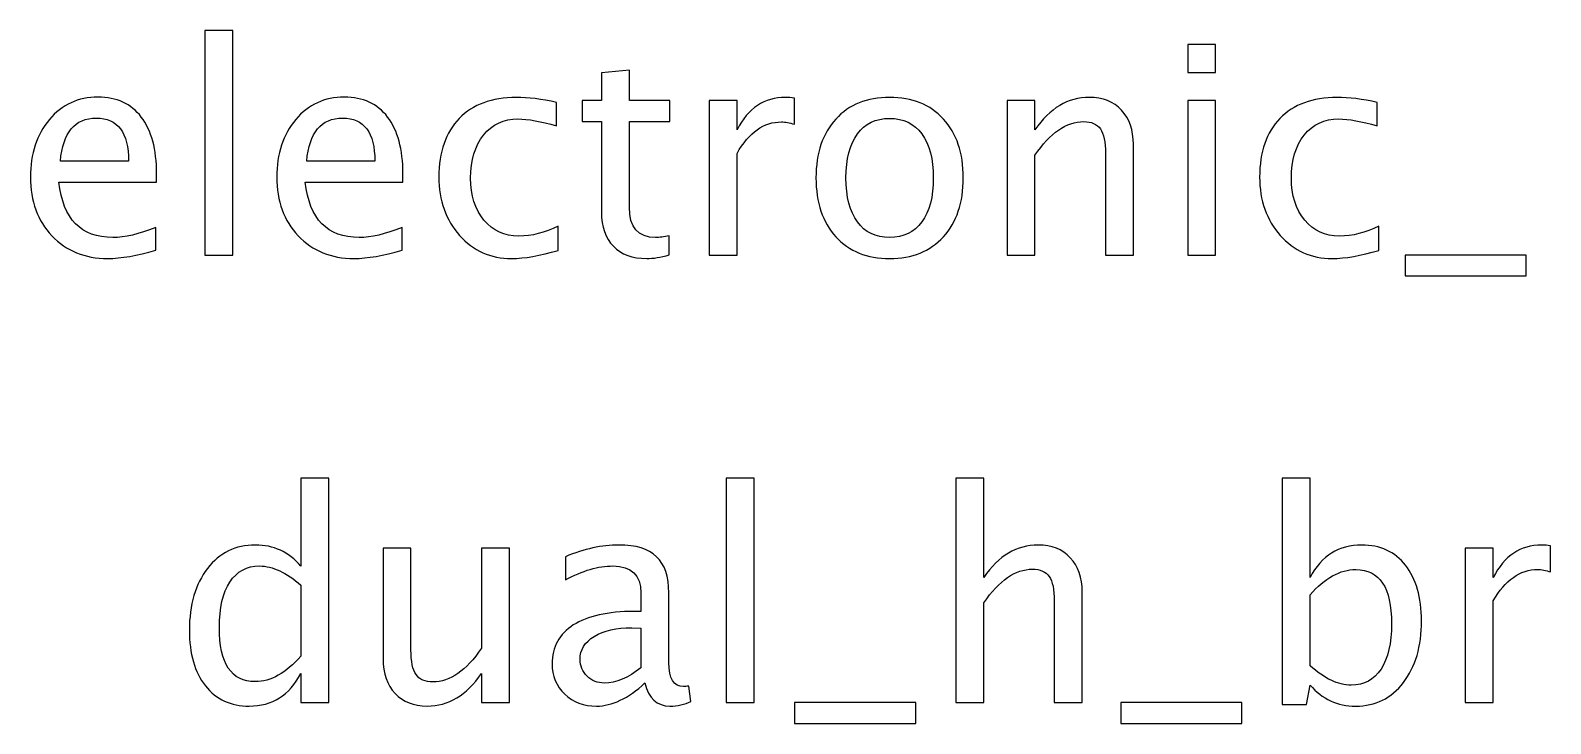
# Model space of a CAD drawing. Header units: centimetres. Extents: x -32.9 to 32.9, y -27.7 to 43.3.
# Drawn here: x -14.54 to -7.9, y 21.63 to 24.65 of the extents above; entities that cross this region are included whole.
import ezdxf

# ---------------------------------------------------------------- set-up
doc = ezdxf.new("R2010")
doc.units = ezdxf.units.CM
doc.header["$MEASUREMENT"] = 0
doc.layers.add('Layer 1', color=7, linetype='Continuous')

msp = doc.modelspace()

# ---------------------------------------------------------------- linework, layer by layer
at = {"layer": 'Layer 1'}
for points, knots in [([(-13.77567, 23.67044), (-13.77567, 23.67044), (-13.77567, 24.64961), (-13.77567, 24.64961), (-13.77567, 24.64961), (-13.77567, 24.64961), (-13.65375, 24.64961), (-13.65375, 24.64961), (-13.65375, 24.64961), (-13.65375, 24.64961), (-13.65375, 23.67044), (-13.65375, 23.67044), (-13.65375, 23.67044), (-13.65375, 23.67044), (-13.77567, 23.67044), (-13.77567, 23.67044)], [0, 0, 0, 0, 0.2, 0.2, 0.2, 0.2, 0.4, 0.4, 0.4, 0.4, 0.6, 0.6, 0.6, 0.6, 1, 1, 1, 1]), ([(-9.48752, 24.46673), (-9.48752, 24.46673), (-9.48752, 24.58865), (-9.48752, 24.58865), (-9.48752, 24.58865), (-9.48752, 24.58865), (-9.3656, 24.58865), (-9.3656, 24.58865), (-9.3656, 24.58865), (-9.3656, 24.58865), (-9.3656, 24.46673), (-9.3656, 24.46673), (-9.3656, 24.46673), (-9.3656, 24.46673), (-9.48752, 24.46673), (-9.48752, 24.46673)], [0, 0, 0, 0, 0.2, 0.2, 0.2, 0.2, 0.4, 0.4, 0.4, 0.4, 0.6, 0.6, 0.6, 0.6, 1, 1, 1, 1]), ([(-11.7496, 23.67065), (-11.78728, 23.66028), (-11.82008, 23.6552), (-11.84781, 23.6552), (-11.84781, 23.6552), (-11.91004, 23.6552), (-11.95851, 23.67298), (-11.99323, 23.70854), (-11.99323, 23.70854), (-12.02815, 23.7441), (-12.04551, 23.79342), (-12.04551, 23.85671), (-12.04551, 23.85671), (-12.04551, 23.85671), (-12.04551, 24.2521), (-12.04551, 24.2521), (-12.04551, 24.2521), (-12.04551, 24.2521), (-12.12975, 24.2521), (-12.12975, 24.2521), (-12.12975, 24.2521), (-12.12975, 24.2521), (-12.12975, 24.34354), (-12.12975, 24.34354), (-12.12975, 24.34354), (-12.12975, 24.34354), (-12.04551, 24.34354), (-12.04551, 24.34354), (-12.04551, 24.34354), (-12.04551, 24.34354), (-12.04551, 24.46525), (-12.04551, 24.46525), (-12.04551, 24.46525), (-12.04551, 24.46525), (-11.92359, 24.47689), (-11.92359, 24.47689), (-11.92359, 24.47689), (-11.92359, 24.47689), (-11.92359, 24.34354), (-11.92359, 24.34354), (-11.92359, 24.34354), (-11.92359, 24.34354), (-11.74706, 24.34354), (-11.74706, 24.34354), (-11.74706, 24.34354), (-11.74706, 24.34354), (-11.74706, 24.2521), (-11.74706, 24.2521), (-11.74706, 24.2521), (-11.74706, 24.2521), (-11.92359, 24.2521), (-11.92359, 24.2521), (-11.92359, 24.2521), (-11.92359, 24.2521), (-11.92359, 23.87872), (-11.92359, 23.87872), (-11.92359, 23.87872), (-11.92359, 23.79067), (-11.88528, 23.74664), (-11.80887, 23.74664), (-11.80887, 23.74664), (-11.79257, 23.74664), (-11.77288, 23.74939), (-11.7496, 23.75468), (-11.7496, 23.75468), (-11.7496, 23.75468), (-11.7496, 23.67065), (-11.7496, 23.67065)], [0, 0, 0, 0, 0.0555556, 0.0555556, 0.0555556, 0.0555556, 0.1111111, 0.1111111, 0.1111111, 0.1111111, 0.1666667, 0.1666667, 0.1666667, 0.1666667, 0.2222222, 0.2222222, 0.2222222, 0.2222222, 0.2777778, 0.2777778, 0.2777778, 0.2777778, 0.3333333, 0.3333333, 0.3333333, 0.3333333, 0.3888889, 0.3888889, 0.3888889, 0.3888889, 0.4444444, 0.4444444, 0.4444444, 0.4444444, 0.5, 0.5, 0.5, 0.5, 0.5555556, 0.5555556, 0.5555556, 0.5555556, 0.6111111, 0.6111111, 0.6111111, 0.6111111, 0.6666667, 0.6666667, 0.6666667, 0.6666667, 0.7222222, 0.7222222, 0.7222222, 0.7222222, 0.7777778, 0.7777778, 0.7777778, 0.7777778, 0.8333333, 0.8333333, 0.8333333, 0.8333333, 0.8888889, 0.8888889, 0.8888889, 0.8888889, 1, 1, 1, 1]), ([(-13.98924, 23.69203), (-14.07115, 23.66748), (-14.14122, 23.6552), (-14.19964, 23.6552), (-14.19964, 23.6552), (-14.29933, 23.6552), (-14.3804, 23.68822), (-14.44284, 23.75405), (-14.44284, 23.75405), (-14.50528, 23.81988), (-14.53661, 23.90518), (-14.53661, 24.01017), (-14.53661, 24.01017), (-14.53661, 24.11198), (-14.50909, 24.19559), (-14.45385, 24.26099), (-14.45385, 24.26099), (-14.3986, 24.32618), (-14.32791, 24.35878), (-14.24176, 24.35878), (-14.24176, 24.35878), (-14.16027, 24.35878), (-14.09719, 24.32978), (-14.05274, 24.27179), (-14.05274, 24.27179), (-14.00829, 24.21379), (-13.98606, 24.13166), (-13.98606, 24.02519), (-13.98606, 24.02519), (-13.98606, 24.02519), (-13.9867, 23.98794), (-13.9867, 23.98794), (-13.9867, 23.98794), (-13.9867, 23.98794), (-14.41215, 23.98794), (-14.41215, 23.98794), (-14.41215, 23.98794), (-14.39437, 23.82707), (-14.31584, 23.74664), (-14.17678, 23.74664), (-14.17678, 23.74664), (-14.12576, 23.74664), (-14.06332, 23.76103), (-13.98924, 23.78982), (-13.98924, 23.78982), (-13.98924, 23.78982), (-13.98924, 23.69203), (-13.98924, 23.69203)], [0, 0, 0, 0, 0.0769231, 0.0769231, 0.0769231, 0.0769231, 0.1538462, 0.1538462, 0.1538462, 0.1538462, 0.2307692, 0.2307692, 0.2307692, 0.2307692, 0.3076923, 0.3076923, 0.3076923, 0.3076923, 0.3846154, 0.3846154, 0.3846154, 0.3846154, 0.4615385, 0.4615385, 0.4615385, 0.4615385, 0.5384615, 0.5384615, 0.5384615, 0.5384615, 0.6153846, 0.6153846, 0.6153846, 0.6153846, 0.6923077, 0.6923077, 0.6923077, 0.6923077, 0.7692308, 0.7692308, 0.7692308, 0.7692308, 0.8461538, 0.8461538, 0.8461538, 0.8461538, 1, 1, 1, 1]), ([(-12.91461, 23.69203), (-12.99652, 23.66748), (-13.06659, 23.6552), (-13.12501, 23.6552), (-13.12501, 23.6552), (-13.2247, 23.6552), (-13.30577, 23.68822), (-13.36821, 23.75405), (-13.36821, 23.75405), (-13.43065, 23.81988), (-13.46198, 23.90518), (-13.46198, 24.01017), (-13.46198, 24.01017), (-13.46198, 24.11198), (-13.43446, 24.19559), (-13.37922, 24.26099), (-13.37922, 24.26099), (-13.32397, 24.32618), (-13.25328, 24.35878), (-13.16713, 24.35878), (-13.16713, 24.35878), (-13.08564, 24.35878), (-13.02256, 24.32978), (-12.97811, 24.27179), (-12.97811, 24.27179), (-12.93366, 24.21379), (-12.91143, 24.13166), (-12.91143, 24.02519), (-12.91143, 24.02519), (-12.91143, 24.02519), (-12.91207, 23.98794), (-12.91207, 23.98794), (-12.91207, 23.98794), (-12.91207, 23.98794), (-13.33752, 23.98794), (-13.33752, 23.98794), (-13.33752, 23.98794), (-13.31974, 23.82707), (-13.24121, 23.74664), (-13.10215, 23.74664), (-13.10215, 23.74664), (-13.05113, 23.74664), (-12.98869, 23.76103), (-12.91461, 23.78982), (-12.91461, 23.78982), (-12.91461, 23.78982), (-12.91461, 23.69203), (-12.91461, 23.69203)], [0, 0, 0, 0, 0.0769231, 0.0769231, 0.0769231, 0.0769231, 0.1538462, 0.1538462, 0.1538462, 0.1538462, 0.2307692, 0.2307692, 0.2307692, 0.2307692, 0.3076923, 0.3076923, 0.3076923, 0.3076923, 0.3846154, 0.3846154, 0.3846154, 0.3846154, 0.4615385, 0.4615385, 0.4615385, 0.4615385, 0.5384615, 0.5384615, 0.5384615, 0.5384615, 0.6153846, 0.6153846, 0.6153846, 0.6153846, 0.6923077, 0.6923077, 0.6923077, 0.6923077, 0.7692308, 0.7692308, 0.7692308, 0.7692308, 0.8461538, 0.8461538, 0.8461538, 0.8461538, 1, 1, 1, 1]), ([(-12.23368, 23.69076), (-12.31263, 23.66705), (-12.38079, 23.6552), (-12.43815, 23.6552), (-12.43815, 23.6552), (-12.52917, 23.6552), (-12.60452, 23.68886), (-12.66442, 23.75595), (-12.66442, 23.75595), (-12.72432, 23.82326), (-12.75438, 23.90814), (-12.75438, 24.01038), (-12.75438, 24.01038), (-12.75438, 24.1196), (-12.72475, 24.2049), (-12.66548, 24.26586), (-12.66548, 24.26586), (-12.60621, 24.32703), (-12.52345, 24.35751), (-12.41719, 24.35751), (-12.41719, 24.35751), (-12.36491, 24.35751), (-12.30607, 24.35031), (-12.2413, 24.33592), (-12.2413, 24.33592), (-12.2413, 24.33592), (-12.2413, 24.23305), (-12.2413, 24.23305), (-12.2413, 24.23305), (-12.31009, 24.25337), (-12.36618, 24.26353), (-12.40936, 24.26353), (-12.40936, 24.26353), (-12.47202, 24.26353), (-12.52218, 24.24004), (-12.55965, 24.19326), (-12.55965, 24.19326), (-12.59711, 24.14648), (-12.61595, 24.08404), (-12.61595, 24.00614), (-12.61595, 24.00614), (-12.61595, 23.93058), (-12.59648, 23.86962), (-12.55774, 23.82284), (-12.55774, 23.82284), (-12.51901, 23.77627), (-12.46842, 23.75299), (-12.40555, 23.75299), (-12.40555, 23.75299), (-12.34988, 23.75299), (-12.29273, 23.76738), (-12.23368, 23.79617), (-12.23368, 23.79617), (-12.23368, 23.79617), (-12.23368, 23.69076), (-12.23368, 23.69076)], [0, 0, 0, 0, 0.0666667, 0.0666667, 0.0666667, 0.0666667, 0.1333333, 0.1333333, 0.1333333, 0.1333333, 0.2, 0.2, 0.2, 0.2, 0.2666667, 0.2666667, 0.2666667, 0.2666667, 0.3333333, 0.3333333, 0.3333333, 0.3333333, 0.4, 0.4, 0.4, 0.4, 0.4666667, 0.4666667, 0.4666667, 0.4666667, 0.5333333, 0.5333333, 0.5333333, 0.5333333, 0.6, 0.6, 0.6, 0.6, 0.6666667, 0.6666667, 0.6666667, 0.6666667, 0.7333333, 0.7333333, 0.7333333, 0.7333333, 0.8, 0.8, 0.8, 0.8, 0.8666667, 0.8666667, 0.8666667, 0.8666667, 1, 1, 1, 1]), ([(-11.57561, 23.67044), (-11.57561, 23.67044), (-11.57561, 24.34354), (-11.57561, 24.34354), (-11.57561, 24.34354), (-11.57561, 24.34354), (-11.45369, 24.34354), (-11.45369, 24.34354), (-11.45369, 24.34354), (-11.45369, 24.34354), (-11.45369, 24.21633), (-11.45369, 24.21633), (-11.45369, 24.21633), (-11.40522, 24.31052), (-11.33494, 24.35751), (-11.24266, 24.35751), (-11.24266, 24.35751), (-11.23017, 24.35751), (-11.21705, 24.35645), (-11.2035, 24.35434), (-11.2035, 24.35434), (-11.2035, 24.35434), (-11.2035, 24.24025), (-11.2035, 24.24025), (-11.2035, 24.24025), (-11.22467, 24.24723), (-11.24329, 24.25083), (-11.25938, 24.25083), (-11.25938, 24.25083), (-11.33685, 24.25083), (-11.40162, 24.20511), (-11.45369, 24.11346), (-11.45369, 24.11346), (-11.45369, 24.11346), (-11.45369, 23.67044), (-11.45369, 23.67044), (-11.45369, 23.67044), (-11.45369, 23.67044), (-11.57561, 23.67044), (-11.57561, 23.67044)], [0, 0, 0, 0, 0.0909091, 0.0909091, 0.0909091, 0.0909091, 0.1818182, 0.1818182, 0.1818182, 0.1818182, 0.2727273, 0.2727273, 0.2727273, 0.2727273, 0.3636364, 0.3636364, 0.3636364, 0.3636364, 0.4545455, 0.4545455, 0.4545455, 0.4545455, 0.5454545, 0.5454545, 0.5454545, 0.5454545, 0.6363636, 0.6363636, 0.6363636, 0.6363636, 0.7272727, 0.7272727, 0.7272727, 0.7272727, 0.8181818, 0.8181818, 0.8181818, 0.8181818, 1, 1, 1, 1]), ([(-10.788, 23.6552), (-10.88685, 23.6552), (-10.96516, 23.68674), (-11.02274, 23.74982), (-11.02274, 23.74982), (-11.08052, 23.81289), (-11.10931, 23.89862), (-11.10931, 24.00678), (-11.10931, 24.00678), (-11.10931, 24.11473), (-11.08052, 24.20024), (-11.02274, 24.26311), (-11.02274, 24.26311), (-10.96516, 24.32597), (-10.88685, 24.35751), (-10.788, 24.35751), (-10.788, 24.35751), (-10.68915, 24.35751), (-10.61083, 24.32597), (-10.55326, 24.26311), (-10.55326, 24.26311), (-10.49548, 24.20024), (-10.46669, 24.11473), (-10.46669, 24.00678), (-10.46669, 24.00678), (-10.46669, 23.89862), (-10.49548, 23.81289), (-10.55326, 23.74982), (-10.55326, 23.74982), (-10.61083, 23.68674), (-10.68915, 23.6552), (-10.788, 23.6552)], [0, 0, 0, 0, 0.1111111, 0.1111111, 0.1111111, 0.1111111, 0.2222222, 0.2222222, 0.2222222, 0.2222222, 0.3333333, 0.3333333, 0.3333333, 0.3333333, 0.4444444, 0.4444444, 0.4444444, 0.4444444, 0.5555556, 0.5555556, 0.5555556, 0.5555556, 0.6666667, 0.6666667, 0.6666667, 0.6666667, 0.7777778, 0.7777778, 0.7777778, 0.7777778, 1, 1, 1, 1]), ([(-10.27577, 23.67044), (-10.27577, 23.67044), (-10.27577, 24.34354), (-10.27577, 24.34354), (-10.27577, 24.34354), (-10.27577, 24.34354), (-10.15385, 24.34354), (-10.15385, 24.34354), (-10.15385, 24.34354), (-10.15385, 24.34354), (-10.15385, 24.21633), (-10.15385, 24.21633), (-10.15385, 24.21633), (-10.08929, 24.31052), (-10.01013, 24.35751), (-9.91657, 24.35751), (-9.91657, 24.35751), (-9.85773, 24.35751), (-9.81095, 24.3391), (-9.77645, 24.30205), (-9.77645, 24.30205), (-9.74195, 24.26522), (-9.72459, 24.21548), (-9.72459, 24.15325), (-9.72459, 24.15325), (-9.72459, 24.15325), (-9.72459, 23.67044), (-9.72459, 23.67044), (-9.72459, 23.67044), (-9.72459, 23.67044), (-9.84651, 23.67044), (-9.84651, 23.67044), (-9.84651, 23.67044), (-9.84651, 23.67044), (-9.84651, 24.11346), (-9.84651, 24.11346), (-9.84651, 24.11346), (-9.84651, 24.16341), (-9.85392, 24.19897), (-9.86852, 24.22014), (-9.86852, 24.22014), (-9.88334, 24.24152), (-9.90768, 24.2521), (-9.94176, 24.2521), (-9.94176, 24.2521), (-10.01669, 24.2521), (-10.08739, 24.20321), (-10.15385, 24.10542), (-10.15385, 24.10542), (-10.15385, 24.10542), (-10.15385, 23.67044), (-10.15385, 23.67044), (-10.15385, 23.67044), (-10.15385, 23.67044), (-10.27577, 23.67044), (-10.27577, 23.67044)], [0, 0, 0, 0, 0.0666667, 0.0666667, 0.0666667, 0.0666667, 0.1333333, 0.1333333, 0.1333333, 0.1333333, 0.2, 0.2, 0.2, 0.2, 0.2666667, 0.2666667, 0.2666667, 0.2666667, 0.3333333, 0.3333333, 0.3333333, 0.3333333, 0.4, 0.4, 0.4, 0.4, 0.4666667, 0.4666667, 0.4666667, 0.4666667, 0.5333333, 0.5333333, 0.5333333, 0.5333333, 0.6, 0.6, 0.6, 0.6, 0.6666667, 0.6666667, 0.6666667, 0.6666667, 0.7333333, 0.7333333, 0.7333333, 0.7333333, 0.8, 0.8, 0.8, 0.8, 0.8666667, 0.8666667, 0.8666667, 0.8666667, 1, 1, 1, 1]), ([(-9.48752, 23.67044), (-9.48752, 23.67044), (-9.48752, 24.34354), (-9.48752, 24.34354), (-9.48752, 24.34354), (-9.48752, 24.34354), (-9.3656, 24.34354), (-9.3656, 24.34354), (-9.3656, 24.34354), (-9.3656, 24.34354), (-9.3656, 23.67044), (-9.3656, 23.67044), (-9.3656, 23.67044), (-9.3656, 23.67044), (-9.48752, 23.67044), (-9.48752, 23.67044)], [0, 0, 0, 0, 0.2, 0.2, 0.2, 0.2, 0.4, 0.4, 0.4, 0.4, 0.6, 0.6, 0.6, 0.6, 1, 1, 1, 1]), ([(-8.65313, 23.69076), (-8.73208, 23.66705), (-8.80024, 23.6552), (-8.8576, 23.6552), (-8.8576, 23.6552), (-8.94862, 23.6552), (-9.02397, 23.68886), (-9.08387, 23.75595), (-9.08387, 23.75595), (-9.14377, 23.82326), (-9.17383, 23.90814), (-9.17383, 24.01038), (-9.17383, 24.01038), (-9.17383, 24.1196), (-9.1442, 24.2049), (-9.08493, 24.26586), (-9.08493, 24.26586), (-9.02566, 24.32703), (-8.9429, 24.35751), (-8.83664, 24.35751), (-8.83664, 24.35751), (-8.78436, 24.35751), (-8.72552, 24.35031), (-8.66075, 24.33592), (-8.66075, 24.33592), (-8.66075, 24.33592), (-8.66075, 24.23305), (-8.66075, 24.23305), (-8.66075, 24.23305), (-8.72954, 24.25337), (-8.78563, 24.26353), (-8.82881, 24.26353), (-8.82881, 24.26353), (-8.89147, 24.26353), (-8.94163, 24.24004), (-8.9791, 24.19326), (-8.9791, 24.19326), (-9.01656, 24.14648), (-9.0354, 24.08404), (-9.0354, 24.00614), (-9.0354, 24.00614), (-9.0354, 23.93058), (-9.01593, 23.86962), (-8.97719, 23.82284), (-8.97719, 23.82284), (-8.93846, 23.77627), (-8.88787, 23.75299), (-8.825, 23.75299), (-8.825, 23.75299), (-8.76933, 23.75299), (-8.71218, 23.76738), (-8.65313, 23.79617), (-8.65313, 23.79617), (-8.65313, 23.79617), (-8.65313, 23.69076), (-8.65313, 23.69076)], [0, 0, 0, 0, 0.0666667, 0.0666667, 0.0666667, 0.0666667, 0.1333333, 0.1333333, 0.1333333, 0.1333333, 0.2, 0.2, 0.2, 0.2, 0.2666667, 0.2666667, 0.2666667, 0.2666667, 0.3333333, 0.3333333, 0.3333333, 0.3333333, 0.4, 0.4, 0.4, 0.4, 0.4666667, 0.4666667, 0.4666667, 0.4666667, 0.5333333, 0.5333333, 0.5333333, 0.5333333, 0.6, 0.6, 0.6, 0.6, 0.6666667, 0.6666667, 0.6666667, 0.6666667, 0.7333333, 0.7333333, 0.7333333, 0.7333333, 0.8, 0.8, 0.8, 0.8, 0.8666667, 0.8666667, 0.8666667, 0.8666667, 1, 1, 1, 1]), ([(-14.4058, 24.07938), (-14.4058, 24.07938), (-14.10862, 24.07938), (-14.10862, 24.07938), (-14.10862, 24.07938), (-14.10862, 24.20469), (-14.1554, 24.26734), (-14.24874, 24.26734), (-14.24874, 24.26734), (-14.34272, 24.26734), (-14.395, 24.20469), (-14.4058, 24.07938)], [0, 0, 0, 0, 0.25, 0.25, 0.25, 0.25, 0.5, 0.5, 0.5, 0.5, 1, 1, 1, 1]), ([(-13.33117, 24.07938), (-13.33117, 24.07938), (-13.03399, 24.07938), (-13.03399, 24.07938), (-13.03399, 24.07938), (-13.03399, 24.20469), (-13.08077, 24.26734), (-13.17411, 24.26734), (-13.17411, 24.26734), (-13.26809, 24.26734), (-13.32037, 24.20469), (-13.33117, 24.07938)], [0, 0, 0, 0, 0.25, 0.25, 0.25, 0.25, 0.5, 0.5, 0.5, 0.5, 1, 1, 1, 1]), ([(-10.78821, 23.74664), (-10.72789, 23.74664), (-10.6809, 23.76929), (-10.64745, 23.8148), (-10.64745, 23.8148), (-10.61422, 23.86009), (-10.5975, 23.92423), (-10.5975, 24.00678), (-10.5975, 24.00678), (-10.5975, 24.08912), (-10.61422, 24.15304), (-10.64745, 24.19834), (-10.64745, 24.19834), (-10.6809, 24.24342), (-10.72789, 24.26607), (-10.78821, 24.26607), (-10.78821, 24.26607), (-10.84875, 24.26607), (-10.89574, 24.24342), (-10.92876, 24.19834), (-10.92876, 24.19834), (-10.96199, 24.15304), (-10.9785, 24.08912), (-10.9785, 24.00678), (-10.9785, 24.00678), (-10.9785, 23.92423), (-10.96199, 23.86009), (-10.92876, 23.8148), (-10.92876, 23.8148), (-10.89574, 23.76929), (-10.84875, 23.74664), (-10.78821, 23.74664)], [0, 0, 0, 0, 0.1111111, 0.1111111, 0.1111111, 0.1111111, 0.2222222, 0.2222222, 0.2222222, 0.2222222, 0.3333333, 0.3333333, 0.3333333, 0.3333333, 0.4444444, 0.4444444, 0.4444444, 0.4444444, 0.5555556, 0.5555556, 0.5555556, 0.5555556, 0.6666667, 0.6666667, 0.6666667, 0.6666667, 0.7777778, 0.7777778, 0.7777778, 0.7777778, 1, 1, 1, 1]), ([(-8.53862, 23.579), (-8.53862, 23.579), (-8.53862, 23.67044), (-8.53862, 23.67044), (-8.53862, 23.67044), (-8.53862, 23.67044), (-8.0103, 23.67044), (-8.0103, 23.67044), (-8.0103, 23.67044), (-8.0103, 23.67044), (-8.0103, 23.579), (-8.0103, 23.579), (-8.0103, 23.579), (-8.0103, 23.579), (-8.53862, 23.579), (-8.53862, 23.579)], [0, 0, 0, 0, 0.2, 0.2, 0.2, 0.2, 0.4, 0.4, 0.4, 0.4, 0.6, 0.6, 0.6, 0.6, 1, 1, 1, 1]), ([(-13.3567, 21.71887), (-13.3567, 21.71887), (-13.3567, 21.84524), (-13.3567, 21.84524), (-13.3567, 21.84524), (-13.40644, 21.75083), (-13.48137, 21.70363), (-13.58149, 21.70363), (-13.58149, 21.70363), (-13.66277, 21.70363), (-13.72669, 21.73305), (-13.77326, 21.79211), (-13.77326, 21.79211), (-13.81983, 21.85116), (-13.84311, 21.93181), (-13.84311, 22.03404), (-13.84311, 22.03404), (-13.84311, 22.1458), (-13.81665, 22.23576), (-13.76395, 22.30392), (-13.76395, 22.30392), (-13.71103, 22.37186), (-13.6416, 22.40594), (-13.55545, 22.40594), (-13.55545, 22.40594), (-13.47566, 22.40594), (-13.40919, 22.37546), (-13.3567, 22.31429), (-13.3567, 22.31429), (-13.3567, 22.31429), (-13.3567, 22.69804), (-13.3567, 22.69804), (-13.3567, 22.69804), (-13.3567, 22.69804), (-13.23478, 22.69804), (-13.23478, 22.69804), (-13.23478, 22.69804), (-13.23478, 22.69804), (-13.23478, 21.71887), (-13.23478, 21.71887), (-13.23478, 21.71887), (-13.23478, 21.71887), (-13.3567, 21.71887), (-13.3567, 21.71887)], [0, 0, 0, 0, 0.0833333, 0.0833333, 0.0833333, 0.0833333, 0.1666667, 0.1666667, 0.1666667, 0.1666667, 0.25, 0.25, 0.25, 0.25, 0.3333333, 0.3333333, 0.3333333, 0.3333333, 0.4166667, 0.4166667, 0.4166667, 0.4166667, 0.5, 0.5, 0.5, 0.5, 0.5833333, 0.5833333, 0.5833333, 0.5833333, 0.6666667, 0.6666667, 0.6666667, 0.6666667, 0.75, 0.75, 0.75, 0.75, 0.8333333, 0.8333333, 0.8333333, 0.8333333, 1, 1, 1, 1]), ([(-11.50102, 21.71887), (-11.50102, 21.71887), (-11.50102, 22.69804), (-11.50102, 22.69804), (-11.50102, 22.69804), (-11.50102, 22.69804), (-11.3791, 22.69804), (-11.3791, 22.69804), (-11.3791, 22.69804), (-11.3791, 22.69804), (-11.3791, 21.71887), (-11.3791, 21.71887), (-11.3791, 21.71887), (-11.3791, 21.71887), (-11.50102, 21.71887), (-11.50102, 21.71887)], [0, 0, 0, 0, 0.2, 0.2, 0.2, 0.2, 0.4, 0.4, 0.4, 0.4, 0.6, 0.6, 0.6, 0.6, 1, 1, 1, 1]), ([(-10.49899, 21.71887), (-10.49899, 21.71887), (-10.49899, 22.69804), (-10.49899, 22.69804), (-10.49899, 22.69804), (-10.49899, 22.69804), (-10.37707, 22.69804), (-10.37707, 22.69804), (-10.37707, 22.69804), (-10.37707, 22.69804), (-10.37707, 22.26476), (-10.37707, 22.26476), (-10.37707, 22.26476), (-10.31251, 22.35895), (-10.23335, 22.40594), (-10.13979, 22.40594), (-10.13979, 22.40594), (-10.08095, 22.40594), (-10.03417, 22.38753), (-9.99967, 22.35048), (-9.99967, 22.35048), (-9.96517, 22.31365), (-9.94781, 22.26391), (-9.94781, 22.20168), (-9.94781, 22.20168), (-9.94781, 22.20168), (-9.94781, 21.71887), (-9.94781, 21.71887), (-9.94781, 21.71887), (-9.94781, 21.71887), (-10.06973, 21.71887), (-10.06973, 21.71887), (-10.06973, 21.71887), (-10.06973, 21.71887), (-10.06973, 22.16189), (-10.06973, 22.16189), (-10.06973, 22.16189), (-10.06973, 22.21184), (-10.07714, 22.2474), (-10.09174, 22.26857), (-10.09174, 22.26857), (-10.10656, 22.28995), (-10.1309, 22.30053), (-10.16498, 22.30053), (-10.16498, 22.30053), (-10.23991, 22.30053), (-10.31061, 22.25164), (-10.37707, 22.15385), (-10.37707, 22.15385), (-10.37707, 22.15385), (-10.37707, 21.71887), (-10.37707, 21.71887), (-10.37707, 21.71887), (-10.37707, 21.71887), (-10.49899, 21.71887), (-10.49899, 21.71887)], [0, 0, 0, 0, 0.0666667, 0.0666667, 0.0666667, 0.0666667, 0.1333333, 0.1333333, 0.1333333, 0.1333333, 0.2, 0.2, 0.2, 0.2, 0.2666667, 0.2666667, 0.2666667, 0.2666667, 0.3333333, 0.3333333, 0.3333333, 0.3333333, 0.4, 0.4, 0.4, 0.4, 0.4666667, 0.4666667, 0.4666667, 0.4666667, 0.5333333, 0.5333333, 0.5333333, 0.5333333, 0.6, 0.6, 0.6, 0.6, 0.6666667, 0.6666667, 0.6666667, 0.6666667, 0.7333333, 0.7333333, 0.7333333, 0.7333333, 0.8, 0.8, 0.8, 0.8, 0.8666667, 0.8666667, 0.8666667, 0.8666667, 1, 1, 1, 1]), ([(-9.07574, 21.71125), (-9.07574, 21.71125), (-9.07574, 22.69804), (-9.07574, 22.69804), (-9.07574, 22.69804), (-9.07574, 22.69804), (-8.95382, 22.69804), (-8.95382, 22.69804), (-8.95382, 22.69804), (-8.95382, 22.69804), (-8.95382, 22.26476), (-8.95382, 22.26476), (-8.95382, 22.26476), (-8.90387, 22.35895), (-8.82872, 22.40594), (-8.72861, 22.40594), (-8.72861, 22.40594), (-8.64754, 22.40594), (-8.58383, 22.37652), (-8.53726, 22.31746), (-8.53726, 22.31746), (-8.49069, 22.25841), (-8.46741, 22.17776), (-8.46741, 22.07553), (-8.46741, 22.07553), (-8.46741, 21.96419), (-8.49387, 21.87423), (-8.54657, 21.80608), (-8.54657, 21.80608), (-8.59928, 21.73771), (-8.6687, 21.70363), (-8.75464, 21.70363), (-8.75464, 21.70363), (-8.83444, 21.70363), (-8.9009, 21.73411), (-8.95382, 21.79528), (-8.95382, 21.79528), (-8.95382, 21.79528), (-8.96864, 21.71125), (-8.96864, 21.71125), (-8.96864, 21.71125), (-8.96864, 21.71125), (-9.07574, 21.71125), (-9.07574, 21.71125)], [0, 0, 0, 0, 0.0833333, 0.0833333, 0.0833333, 0.0833333, 0.1666667, 0.1666667, 0.1666667, 0.1666667, 0.25, 0.25, 0.25, 0.25, 0.3333333, 0.3333333, 0.3333333, 0.3333333, 0.4166667, 0.4166667, 0.4166667, 0.4166667, 0.5, 0.5, 0.5, 0.5, 0.5833333, 0.5833333, 0.5833333, 0.5833333, 0.6666667, 0.6666667, 0.6666667, 0.6666667, 0.75, 0.75, 0.75, 0.75, 0.8333333, 0.8333333, 0.8333333, 0.8333333, 1, 1, 1, 1]), ([(-12.56888, 21.71887), (-12.56888, 21.71887), (-12.56888, 21.84545), (-12.56888, 21.84545), (-12.56888, 21.84545), (-12.63386, 21.75083), (-12.71281, 21.70363), (-12.80552, 21.70363), (-12.80552, 21.70363), (-12.86437, 21.70363), (-12.91114, 21.72205), (-12.94586, 21.75909), (-12.94586, 21.75909), (-12.98078, 21.79613), (-12.99814, 21.84587), (-12.99814, 21.90874), (-12.99814, 21.90874), (-12.99814, 21.90874), (-12.99814, 22.39197), (-12.99814, 22.39197), (-12.99814, 22.39197), (-12.99814, 22.39197), (-12.87622, 22.39197), (-12.87622, 22.39197), (-12.87622, 22.39197), (-12.87622, 22.39197), (-12.87622, 21.94853), (-12.87622, 21.94853), (-12.87622, 21.94853), (-12.87622, 21.89794), (-12.86881, 21.86217), (-12.85421, 21.841), (-12.85421, 21.841), (-12.83939, 21.81962), (-12.81484, 21.80904), (-12.78033, 21.80904), (-12.78033, 21.80904), (-12.70583, 21.80904), (-12.63513, 21.85794), (-12.56888, 21.95594), (-12.56888, 21.95594), (-12.56888, 21.95594), (-12.56888, 22.39197), (-12.56888, 22.39197), (-12.56888, 22.39197), (-12.56888, 22.39197), (-12.44696, 22.39197), (-12.44696, 22.39197), (-12.44696, 22.39197), (-12.44696, 22.39197), (-12.44696, 21.71887), (-12.44696, 21.71887), (-12.44696, 21.71887), (-12.44696, 21.71887), (-12.56888, 21.71887), (-12.56888, 21.71887)], [0, 0, 0, 0, 0.0666667, 0.0666667, 0.0666667, 0.0666667, 0.1333333, 0.1333333, 0.1333333, 0.1333333, 0.2, 0.2, 0.2, 0.2, 0.2666667, 0.2666667, 0.2666667, 0.2666667, 0.3333333, 0.3333333, 0.3333333, 0.3333333, 0.4, 0.4, 0.4, 0.4, 0.4666667, 0.4666667, 0.4666667, 0.4666667, 0.5333333, 0.5333333, 0.5333333, 0.5333333, 0.6, 0.6, 0.6, 0.6, 0.6666667, 0.6666667, 0.6666667, 0.6666667, 0.7333333, 0.7333333, 0.7333333, 0.7333333, 0.8, 0.8, 0.8, 0.8, 0.8666667, 0.8666667, 0.8666667, 0.8666667, 1, 1, 1, 1]), ([(-11.85535, 21.8046), (-11.92858, 21.73729), (-11.99907, 21.70363), (-12.0668, 21.70363), (-12.0668, 21.70363), (-12.12247, 21.70363), (-12.16883, 21.72099), (-12.20544, 21.75591), (-12.20544, 21.75591), (-12.24227, 21.79084), (-12.26069, 21.83486), (-12.26069, 21.88799), (-12.26069, 21.88799), (-12.26069, 21.96144), (-12.22979, 22.01796), (-12.16798, 22.05733), (-12.16798, 22.05733), (-12.10617, 22.0967), (-12.01748, 22.11638), (-11.90191, 22.11638), (-11.90191, 22.11638), (-11.90191, 22.11638), (-11.87334, 22.11638), (-11.87334, 22.11638), (-11.87334, 22.11638), (-11.87334, 22.11638), (-11.87334, 22.19745), (-11.87334, 22.19745), (-11.87334, 22.19745), (-11.87334, 22.27555), (-11.91398, 22.3145), (-11.99547, 22.3145), (-11.99547, 22.3145), (-12.05855, 22.3145), (-12.12755, 22.2946), (-12.20227, 22.25481), (-12.20227, 22.25481), (-12.20227, 22.25481), (-12.20227, 22.35514), (-12.20227, 22.35514), (-12.20227, 22.35514), (-12.12014, 22.38901), (-12.04267, 22.40594), (-11.97007, 22.40594), (-11.97007, 22.40594), (-11.89535, 22.40594), (-11.84011, 22.38901), (-11.80476, 22.35493), (-11.80476, 22.35493), (-11.7692, 22.32085), (-11.75142, 22.26836), (-11.75142, 22.19745), (-11.75142, 22.19745), (-11.75142, 22.19745), (-11.75142, 21.89328), (-11.75142, 21.89328), (-11.75142, 21.89328), (-11.75142, 21.82365), (-11.73004, 21.78872), (-11.68707, 21.78872), (-11.68707, 21.78872), (-11.68178, 21.78872), (-11.67395, 21.78957), (-11.66358, 21.79126), (-11.66358, 21.79126), (-11.66358, 21.79126), (-11.6549, 21.72353), (-11.6549, 21.72353), (-11.6549, 21.72353), (-11.68263, 21.71019), (-11.71311, 21.70363), (-11.74655, 21.70363), (-11.74655, 21.70363), (-11.80349, 21.70363), (-11.83968, 21.73729), (-11.85535, 21.8046)], [0, 0, 0, 0, 0.05, 0.05, 0.05, 0.05, 0.1, 0.1, 0.1, 0.1, 0.15, 0.15, 0.15, 0.15, 0.2, 0.2, 0.2, 0.2, 0.25, 0.25, 0.25, 0.25, 0.3, 0.3, 0.3, 0.3, 0.35, 0.35, 0.35, 0.35, 0.4, 0.4, 0.4, 0.4, 0.45, 0.45, 0.45, 0.45, 0.5, 0.5, 0.5, 0.5, 0.55, 0.55, 0.55, 0.55, 0.6, 0.6, 0.6, 0.6, 0.65, 0.65, 0.65, 0.65, 0.7, 0.7, 0.7, 0.7, 0.75, 0.75, 0.75, 0.75, 0.8, 0.8, 0.8, 0.8, 0.85, 0.85, 0.85, 0.85, 0.9, 0.9, 0.9, 0.9, 1, 1, 1, 1]), ([(-8.27649, 21.71887), (-8.27649, 21.71887), (-8.27649, 22.39197), (-8.27649, 22.39197), (-8.27649, 22.39197), (-8.27649, 22.39197), (-8.15457, 22.39197), (-8.15457, 22.39197), (-8.15457, 22.39197), (-8.15457, 22.39197), (-8.15457, 22.26476), (-8.15457, 22.26476), (-8.15457, 22.26476), (-8.1061, 22.35895), (-8.03582, 22.40594), (-7.94354, 22.40594), (-7.94354, 22.40594), (-7.93105, 22.40594), (-7.91793, 22.40488), (-7.90438, 22.40277), (-7.90438, 22.40277), (-7.90438, 22.40277), (-7.90438, 22.28868), (-7.90438, 22.28868), (-7.90438, 22.28868), (-7.92555, 22.29566), (-7.94417, 22.29926), (-7.96026, 22.29926), (-7.96026, 22.29926), (-8.03773, 22.29926), (-8.1025, 22.25354), (-8.15457, 22.16189), (-8.15457, 22.16189), (-8.15457, 22.16189), (-8.15457, 21.71887), (-8.15457, 21.71887), (-8.15457, 21.71887), (-8.15457, 21.71887), (-8.27649, 21.71887), (-8.27649, 21.71887)], [0, 0, 0, 0, 0.0909091, 0.0909091, 0.0909091, 0.0909091, 0.1818182, 0.1818182, 0.1818182, 0.1818182, 0.2727273, 0.2727273, 0.2727273, 0.2727273, 0.3636364, 0.3636364, 0.3636364, 0.3636364, 0.4545455, 0.4545455, 0.4545455, 0.4545455, 0.5454545, 0.5454545, 0.5454545, 0.5454545, 0.6363636, 0.6363636, 0.6363636, 0.6363636, 0.7272727, 0.7272727, 0.7272727, 0.7272727, 0.8181818, 0.8181818, 0.8181818, 0.8181818, 1, 1, 1, 1]), ([(-13.3567, 22.23089), (-13.41999, 22.28656), (-13.47989, 22.3145), (-13.53662, 22.3145), (-13.53662, 22.3145), (-13.5925, 22.3145), (-13.63568, 22.29122), (-13.66637, 22.24444), (-13.66637, 22.24444), (-13.69706, 22.19787), (-13.7123, 22.13183), (-13.7123, 22.04632), (-13.7123, 22.04632), (-13.7123, 21.88905), (-13.66023, 21.81031), (-13.55588, 21.81031), (-13.55588, 21.81031), (-13.48814, 21.81031), (-13.42168, 21.84735), (-13.3567, 21.92122), (-13.3567, 21.92122), (-13.3567, 21.92122), (-13.3567, 22.23089), (-13.3567, 22.23089)], [0, 0, 0, 0, 0.1428571, 0.1428571, 0.1428571, 0.1428571, 0.2857143, 0.2857143, 0.2857143, 0.2857143, 0.4285714, 0.4285714, 0.4285714, 0.4285714, 0.5714286, 0.5714286, 0.5714286, 0.5714286, 0.7142857, 0.7142857, 0.7142857, 0.7142857, 1, 1, 1, 1]), ([(-8.95382, 21.87931), (-8.89095, 21.82322), (-8.83105, 21.79507), (-8.77411, 21.79507), (-8.77411, 21.79507), (-8.71802, 21.79507), (-8.67463, 21.81857), (-8.64415, 21.86534), (-8.64415, 21.86534), (-8.61346, 21.91212), (-8.59822, 21.97795), (-8.59822, 22.06304), (-8.59822, 22.06304), (-8.59822, 22.22052), (-8.65029, 22.29926), (-8.75443, 22.29926), (-8.75443, 22.29926), (-8.82259, 22.29926), (-8.88905, 22.26243), (-8.95382, 22.18856), (-8.95382, 22.18856), (-8.95382, 22.18856), (-8.95382, 21.87931), (-8.95382, 21.87931)], [0, 0, 0, 0, 0.1428571, 0.1428571, 0.1428571, 0.1428571, 0.2857143, 0.2857143, 0.2857143, 0.2857143, 0.4285714, 0.4285714, 0.4285714, 0.4285714, 0.5714286, 0.5714286, 0.5714286, 0.5714286, 0.7142857, 0.7142857, 0.7142857, 0.7142857, 1, 1, 1, 1]), ([(-11.87334, 21.87106), (-11.87334, 21.87106), (-11.87334, 22.04399), (-11.87334, 22.04399), (-11.87334, 22.04399), (-11.87334, 22.04399), (-11.9125, 22.04526), (-11.9125, 22.04526), (-11.9125, 22.04526), (-11.98023, 22.04526), (-12.03484, 22.03277), (-12.07654, 22.0078), (-12.07654, 22.0078), (-12.11803, 21.98261), (-12.13877, 21.94938), (-12.13877, 21.90789), (-12.13877, 21.90789), (-12.13877, 21.87889), (-12.1284, 21.85434), (-12.10787, 21.83423), (-12.10787, 21.83423), (-12.08712, 21.81412), (-12.06193, 21.80396), (-12.03209, 21.80396), (-12.03209, 21.80396), (-11.98129, 21.80396), (-11.92837, 21.8264), (-11.87334, 21.87106)], [0, 0, 0, 0, 0.125, 0.125, 0.125, 0.125, 0.25, 0.25, 0.25, 0.25, 0.375, 0.375, 0.375, 0.375, 0.5, 0.5, 0.5, 0.5, 0.625, 0.625, 0.625, 0.625, 0.75, 0.75, 0.75, 0.75, 1, 1, 1, 1]), ([(-11.20257, 21.62743), (-11.20257, 21.62743), (-11.20257, 21.71887), (-11.20257, 21.71887), (-11.20257, 21.71887), (-11.20257, 21.71887), (-10.67425, 21.71887), (-10.67425, 21.71887), (-10.67425, 21.71887), (-10.67425, 21.71887), (-10.67425, 21.62743), (-10.67425, 21.62743), (-10.67425, 21.62743), (-10.67425, 21.62743), (-11.20257, 21.62743), (-11.20257, 21.62743)], [0, 0, 0, 0, 0.2, 0.2, 0.2, 0.2, 0.4, 0.4, 0.4, 0.4, 0.6, 0.6, 0.6, 0.6, 1, 1, 1, 1]), ([(-9.77932, 21.62743), (-9.77932, 21.62743), (-9.77932, 21.71887), (-9.77932, 21.71887), (-9.77932, 21.71887), (-9.77932, 21.71887), (-9.251, 21.71887), (-9.251, 21.71887), (-9.251, 21.71887), (-9.251, 21.71887), (-9.251, 21.62743), (-9.251, 21.62743), (-9.251, 21.62743), (-9.251, 21.62743), (-9.77932, 21.62743), (-9.77932, 21.62743)], [0, 0, 0, 0, 0.2, 0.2, 0.2, 0.2, 0.4, 0.4, 0.4, 0.4, 0.6, 0.6, 0.6, 0.6, 1, 1, 1, 1])]:
    msp.add_open_spline(points, degree=3, knots=knots, dxfattribs=at)

doc.saveas('drawing.dxf')
